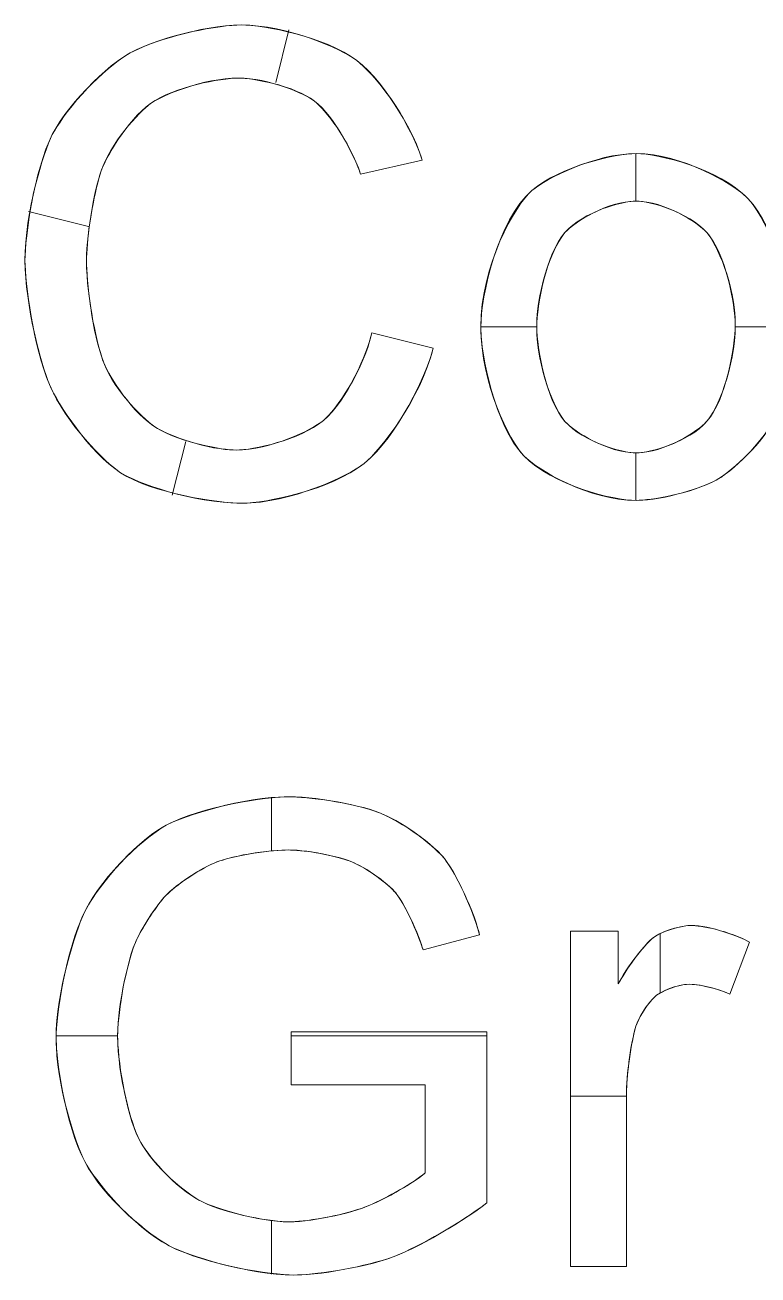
# Model space of a CAD drawing. Header units: millimetres. Extents: x -142 to 80, y -99 to 99.
# Drawn here: x -134.95 to -129.39, y 87.3 to 96.78 of the extents above; entities that cross this region are included whole.
import ezdxf

# ---------------------------------------------------------------- set-up
doc = ezdxf.new("R2010")
doc.units = ezdxf.units.MM
doc.header["$MEASUREMENT"] = 0
doc.layers.add('Default', color=7, linetype='Continuous')

msp = doc.modelspace()

# ---------------------------------------------------------------- linework, layer by layer
at = {"layer": 'Default', "color": 5, "lineweight": 9}
for points, knots in [([(-131.8532, 94.3278), (-131.9504, 93.9458), (-132.2514, 93.5543), (-132.3776, 93.454), (-132.3776, 93.454), (-132.63, 93.2533), (-133.121, 93.1531), (-133.3033, 93.1531), (-133.3033, 93.1531), (-133.6809, 93.1531), (-134.1062, 93.3069), (-134.2244, 93.3839), (-134.2244, 93.3839), (-134.4609, 93.5377), (-134.7026, 93.9065), (-134.7644, 94.0524), (-134.7644, 94.0524), (-134.8879, 94.3443), (-134.9496, 94.8251), (-134.9496, 94.9925), (-134.9496, 94.9925), (-134.9496, 95.3579), (-134.8114, 95.8124), (-134.7423, 95.9484), (-134.7423, 95.9484), (-134.6042, 96.2202), (-134.2799, 96.4973), (-134.1523, 96.5679), (-134.1523, 96.5679), (-133.8972, 96.7091), (-133.4632, 96.7796), (-133.31, 96.7796), (-133.31, 96.7796), (-132.9625, 96.7796), (-132.5518, 96.6005), (-132.4333, 96.5109), (-132.4333, 96.5109), (-132.1964, 96.3316), (-131.9847, 95.9174), (-131.9381, 95.755)], [0, 0, 0, 0, 0.090909, 0.090909, 0.090909, 0.090909, 0.181818, 0.181818, 0.181818, 0.181818, 0.272727, 0.272727, 0.272727, 0.272727, 0.363636, 0.363636, 0.363636, 0.363636, 0.454545, 0.454545, 0.454545, 0.454545, 0.545455, 0.545455, 0.545455, 0.545455, 0.636364, 0.636364, 0.636364, 0.636364, 0.727273, 0.727273, 0.727273, 0.727273, 0.818182, 0.818182, 0.818182, 0.818182, 1, 1, 1, 1]), ([(-131.8532, 94.3278), (-131.9504, 93.9458), (-132.2514, 93.5543), (-132.3776, 93.454), (-132.3776, 93.454), (-132.63, 93.2533), (-133.121, 93.1531), (-133.3033, 93.1531), (-133.3033, 93.1531), (-133.6809, 93.1531), (-134.1062, 93.3069), (-134.2244, 93.3839), (-134.2244, 93.3839), (-134.4609, 93.5377), (-134.7026, 93.9065), (-134.7644, 94.0524), (-134.7644, 94.0524), (-134.8879, 94.3443), (-134.9496, 94.8251), (-134.9496, 94.9925), (-134.9496, 94.9925), (-134.9496, 95.3579), (-134.8114, 95.8124), (-134.7423, 95.9484), (-134.7423, 95.9484), (-134.6042, 96.2202), (-134.2799, 96.4973), (-134.1523, 96.5679), (-134.1523, 96.5679), (-133.8972, 96.7091), (-133.4632, 96.7796), (-133.31, 96.7796), (-133.31, 96.7796), (-132.9625, 96.7796), (-132.5518, 96.6005), (-132.4333, 96.5109), (-132.4333, 96.5109), (-132.1964, 96.3316), (-131.9847, 95.9174), (-131.9381, 95.755)], [0, 0, 0, 0, 0.090909, 0.090909, 0.090909, 0.090909, 0.181818, 0.181818, 0.181818, 0.181818, 0.272727, 0.272727, 0.272727, 0.272727, 0.363636, 0.363636, 0.363636, 0.363636, 0.454545, 0.454545, 0.454545, 0.454545, 0.545455, 0.545455, 0.545455, 0.545455, 0.636364, 0.636364, 0.636364, 0.636364, 0.727273, 0.727273, 0.727273, 0.727273, 0.818182, 0.818182, 0.818182, 0.818182, 1, 1, 1, 1]), ([(-131.9381, 95.755), (-132.0313, 96.0798), (-132.3149, 96.4212), (-132.4333, 96.5109), (-132.4333, 96.5109), (-132.6703, 96.6901), (-133.1362, 96.7796), (-133.31, 96.7796), (-133.31, 96.7796), (-133.6164, 96.7796), (-134.0247, 96.6385), (-134.1523, 96.5679), (-134.1523, 96.5679), (-134.4075, 96.4266), (-134.6732, 96.0843), (-134.7423, 95.9484), (-134.7423, 95.9484), (-134.8805, 95.6765), (-134.9496, 95.1752), (-134.9496, 94.9925), (-134.9496, 94.9925), (-134.9496, 94.6576), (-134.8261, 94.1983), (-134.7644, 94.0524), (-134.7644, 94.0524), (-134.6409, 93.7605), (-134.3426, 93.4607), (-134.2244, 93.3839), (-134.2244, 93.3839), (-133.9879, 93.23), (-133.4921, 93.1531), (-133.3033, 93.1531), (-133.3033, 93.1531), (-132.9386, 93.1531), (-132.5038, 93.3537), (-132.3776, 93.454), (-132.3776, 93.454), (-132.1252, 93.6546), (-131.9018, 94.1368), (-131.8532, 94.3278)], [0, 0, 0, 0, 0.090909, 0.090909, 0.090909, 0.090909, 0.181818, 0.181818, 0.181818, 0.181818, 0.272727, 0.272727, 0.272727, 0.272727, 0.363636, 0.363636, 0.363636, 0.363636, 0.454545, 0.454545, 0.454545, 0.454545, 0.545455, 0.545455, 0.545455, 0.545455, 0.636364, 0.636364, 0.636364, 0.636364, 0.727273, 0.727273, 0.727273, 0.727273, 0.818182, 0.818182, 0.818182, 0.818182, 1, 1, 1, 1]), ([(-132.4047, 95.6477), (-132.4848, 95.9017), (-132.6777, 96.1446), (-132.7541, 96.2027), (-132.7541, 96.2027), (-132.9069, 96.3187), (-133.2148, 96.3767), (-133.3305, 96.3767), (-133.3305, 96.3767), (-133.5965, 96.3767), (-133.9082, 96.248), (-133.9976, 96.1837), (-133.9976, 96.1837), (-134.1763, 96.055), (-134.3381, 95.7739), (-134.3743, 95.6656), (-134.3743, 95.6656), (-134.4468, 95.4488), (-134.483, 95.11), (-134.483, 94.9948), (-134.483, 94.9948), (-134.483, 94.6979), (-134.3959, 94.3278), (-134.3523, 94.2171), (-134.3523, 94.2171), (-134.2652, 93.9955), (-134.0378, 93.7752), (-133.9459, 93.7204), (-133.9459, 93.7204), (-133.7621, 93.6108), (-133.4559, 93.556), (-133.3487, 93.556), (-133.3487, 93.556), (-133.0881, 93.556), (-132.777, 93.7054), (-132.6867, 93.78), (-132.6867, 93.78), (-132.5059, 93.9294), (-132.3517, 94.2979), (-132.3198, 94.4448)], [0, 0, 0, 0, 0.090909, 0.090909, 0.090909, 0.090909, 0.181818, 0.181818, 0.181818, 0.181818, 0.272727, 0.272727, 0.272727, 0.272727, 0.363636, 0.363636, 0.363636, 0.363636, 0.454545, 0.454545, 0.454545, 0.454545, 0.545455, 0.545455, 0.545455, 0.545455, 0.636364, 0.636364, 0.636364, 0.636364, 0.727273, 0.727273, 0.727273, 0.727273, 0.818182, 0.818182, 0.818182, 0.818182, 1, 1, 1, 1]), ([(-132.4047, 95.6477), (-132.4848, 95.9017), (-132.6777, 96.1446), (-132.7541, 96.2027), (-132.7541, 96.2027), (-132.9069, 96.3187), (-133.2148, 96.3767), (-133.3305, 96.3767), (-133.3305, 96.3767), (-133.5965, 96.3767), (-133.9082, 96.248), (-133.9976, 96.1837), (-133.9976, 96.1837), (-134.1763, 96.055), (-134.3381, 95.7739), (-134.3743, 95.6656), (-134.3743, 95.6656), (-134.4468, 95.4488), (-134.483, 95.11), (-134.483, 94.9948), (-134.483, 94.9948), (-134.483, 94.6979), (-134.3959, 94.3278), (-134.3523, 94.2171), (-134.3523, 94.2171), (-134.2652, 93.9955), (-134.0378, 93.7752), (-133.9459, 93.7204), (-133.9459, 93.7204), (-133.7621, 93.6108), (-133.4559, 93.556), (-133.3487, 93.556), (-133.3487, 93.556), (-133.0881, 93.556), (-132.777, 93.7054), (-132.6867, 93.78), (-132.6867, 93.78), (-132.5059, 93.9294), (-132.3517, 94.2979), (-132.3198, 94.4448)], [0, 0, 0, 0, 0.090909, 0.090909, 0.090909, 0.090909, 0.181818, 0.181818, 0.181818, 0.181818, 0.272727, 0.272727, 0.272727, 0.272727, 0.363636, 0.363636, 0.363636, 0.363636, 0.454545, 0.454545, 0.454545, 0.454545, 0.545455, 0.545455, 0.545455, 0.545455, 0.636364, 0.636364, 0.636364, 0.636364, 0.727273, 0.727273, 0.727273, 0.727273, 0.818182, 0.818182, 0.818182, 0.818182, 1, 1, 1, 1]), ([(-132.3198, 94.4448), (-132.3837, 94.1509), (-132.5963, 93.8546), (-132.6867, 93.78), (-132.6867, 93.78), (-132.8674, 93.6307), (-133.2184, 93.556), (-133.3487, 93.556), (-133.3487, 93.556), (-133.563, 93.556), (-133.854, 93.6655), (-133.9459, 93.7204), (-133.9459, 93.7204), (-134.1297, 93.83), (-134.3087, 94.1063), (-134.3523, 94.2171), (-134.3523, 94.2171), (-134.4395, 94.4387), (-134.483, 94.8463), (-134.483, 94.9948), (-134.483, 94.9948), (-134.483, 95.2253), (-134.4106, 95.5572), (-134.3743, 95.6656), (-134.3743, 95.6656), (-134.3019, 95.8823), (-134.0869, 96.1193), (-133.9976, 96.1837), (-133.9976, 96.1837), (-133.8189, 96.3123), (-133.4635, 96.3767), (-133.3305, 96.3767), (-133.3305, 96.3767), (-133.099, 96.3767), (-132.8305, 96.2607), (-132.7541, 96.2027), (-132.7541, 96.2027), (-132.6013, 96.0867), (-132.4448, 95.7747), (-132.4047, 95.6477)], [0, 0, 0, 0, 0.090909, 0.090909, 0.090909, 0.090909, 0.181818, 0.181818, 0.181818, 0.181818, 0.272727, 0.272727, 0.272727, 0.272727, 0.363636, 0.363636, 0.363636, 0.363636, 0.454545, 0.454545, 0.454545, 0.454545, 0.545455, 0.545455, 0.545455, 0.545455, 0.636364, 0.636364, 0.636364, 0.636364, 0.727273, 0.727273, 0.727273, 0.727273, 0.818182, 0.818182, 0.818182, 0.818182, 1, 1, 1, 1]), ([(-131.4927, 94.4892), (-131.4927, 94.9551), (-131.234, 95.4123), (-131.1047, 95.5243), (-131.1047, 95.5243), (-130.8886, 95.7108), (-130.4698, 95.8041), (-130.3143, 95.8041), (-130.3143, 95.8041), (-129.969, 95.8041), (-129.5771, 95.5774), (-129.4675, 95.464), (-129.4675, 95.464), (-129.2483, 95.2374), (-129.1386, 94.7245), (-129.1386, 94.5246), (-129.1386, 94.5246), (-129.1386, 94.201), (-129.2356, 93.8534), (-129.2841, 93.7605), (-129.2841, 93.7605), (-129.3811, 93.575), (-129.6149, 93.3795), (-129.7076, 93.3282), (-129.7076, 93.3282), (-129.8929, 93.2256), (-130.2048, 93.1743), (-130.3143, 93.1743), (-130.3143, 93.1743), (-130.6663, 93.1743), (-131.0591, 93.4002), (-131.1675, 93.513), (-131.1675, 93.513), (-131.3843, 93.739), (-131.4927, 94.2768), (-131.4927, 94.4892)], [0, 0, 0, 0, 0.1, 0.1, 0.1, 0.1, 0.2, 0.2, 0.2, 0.2, 0.3, 0.3, 0.3, 0.3, 0.4, 0.4, 0.4, 0.4, 0.5, 0.5, 0.5, 0.5, 0.6, 0.6, 0.6, 0.6, 0.7, 0.7, 0.7, 0.7, 0.8, 0.8, 0.8, 0.8, 1, 1, 1, 1]), ([(-131.4927, 94.4892), (-131.4927, 94.9551), (-131.234, 95.4123), (-131.1047, 95.5243), (-131.1047, 95.5243), (-130.8886, 95.7108), (-130.4698, 95.8041), (-130.3143, 95.8041), (-130.3143, 95.8041), (-129.969, 95.8041), (-129.5771, 95.5774), (-129.4675, 95.464), (-129.4675, 95.464), (-129.2483, 95.2374), (-129.1386, 94.7245), (-129.1386, 94.5246), (-129.1386, 94.5246), (-129.1386, 94.201), (-129.2356, 93.8534), (-129.2841, 93.7605), (-129.2841, 93.7605), (-129.3811, 93.575), (-129.6149, 93.3795), (-129.7076, 93.3282), (-129.7076, 93.3282), (-129.8929, 93.2256), (-130.2048, 93.1743), (-130.3143, 93.1743), (-130.3143, 93.1743), (-130.6663, 93.1743), (-131.0591, 93.4002), (-131.1675, 93.513), (-131.1675, 93.513), (-131.3843, 93.739), (-131.4927, 94.2768), (-131.4927, 94.4892)], [0, 0, 0, 0, 0.1, 0.1, 0.1, 0.1, 0.2, 0.2, 0.2, 0.2, 0.3, 0.3, 0.3, 0.3, 0.4, 0.4, 0.4, 0.4, 0.5, 0.5, 0.5, 0.5, 0.6, 0.6, 0.6, 0.6, 0.7, 0.7, 0.7, 0.7, 0.8, 0.8, 0.8, 0.8, 1, 1, 1, 1]), ([(-131.4927, 94.4892), (-131.4927, 94.0644), (-131.2759, 93.6261), (-131.1675, 93.513), (-131.1675, 93.513), (-130.9506, 93.2872), (-130.4903, 93.1743), (-130.3143, 93.1743), (-130.3143, 93.1743), (-130.0952, 93.1743), (-129.8003, 93.2769), (-129.7076, 93.3282), (-129.7076, 93.3282), (-129.5222, 93.4308), (-129.3326, 93.6678), (-129.2841, 93.7605), (-129.2841, 93.7605), (-129.1871, 93.9463), (-129.1386, 94.3628), (-129.1386, 94.5246), (-129.1386, 94.5246), (-129.1386, 94.9243), (-129.3579, 95.3507), (-129.4675, 95.464), (-129.4675, 95.464), (-129.6868, 95.6907), (-130.1417, 95.8041), (-130.3143, 95.8041), (-130.3143, 95.8041), (-130.6252, 95.8041), (-130.9966, 95.6176), (-131.1047, 95.5243), (-131.1047, 95.5243), (-131.3634, 95.3002), (-131.4927, 94.7221), (-131.4927, 94.4892)], [0, 0, 0, 0, 0.1, 0.1, 0.1, 0.1, 0.2, 0.2, 0.2, 0.2, 0.3, 0.3, 0.3, 0.3, 0.4, 0.4, 0.4, 0.4, 0.5, 0.5, 0.5, 0.5, 0.6, 0.6, 0.6, 0.6, 0.7, 0.7, 0.7, 0.7, 0.8, 0.8, 0.8, 0.8, 1, 1, 1, 1]), ([(-131.0685, 94.4904), (-131.0685, 94.8097), (-130.9256, 95.1274), (-130.8542, 95.2064), (-130.8542, 95.2064), (-130.7112, 95.3645), (-130.4228, 95.4435), (-130.3143, 95.4435), (-130.3143, 95.4435), (-130.1007, 95.4435), (-129.8502, 95.2847), (-129.7783, 95.2053), (-129.7783, 95.2053), (-129.6346, 95.0464), (-129.5628, 94.6586), (-129.5628, 94.5044), (-129.5628, 94.5044), (-129.5628, 94.1772), (-129.7057, 93.8539), (-129.7772, 93.7741), (-129.7772, 93.7741), (-129.9201, 93.6146), (-130.2068, 93.5348), (-130.3143, 93.5348), (-130.3143, 93.5348), (-130.5313, 93.5348), (-130.7827, 93.6937), (-130.8542, 93.7731), (-130.8542, 93.7731), (-130.9971, 93.9319), (-131.0685, 94.3308), (-131.0685, 94.4904)], [0, 0, 0, 0, 0.111111, 0.111111, 0.111111, 0.111111, 0.222222, 0.222222, 0.222222, 0.222222, 0.333333, 0.333333, 0.333333, 0.333333, 0.444444, 0.444444, 0.444444, 0.444444, 0.555556, 0.555556, 0.555556, 0.555556, 0.666667, 0.666667, 0.666667, 0.666667, 0.777778, 0.777778, 0.777778, 0.777778, 1, 1, 1, 1]), ([(-131.0685, 94.4904), (-131.0685, 94.1711), (-130.9256, 93.8525), (-130.8542, 93.7731), (-130.8542, 93.7731), (-130.7112, 93.6141), (-130.4228, 93.5348), (-130.3143, 93.5348), (-130.3143, 93.5348), (-130.0992, 93.5348), (-129.8486, 93.6944), (-129.7772, 93.7741), (-129.7772, 93.7741), (-129.6342, 93.9338), (-129.5628, 94.3407), (-129.5628, 94.5044), (-129.5628, 94.5044), (-129.5628, 94.8128), (-129.7065, 95.1259), (-129.7783, 95.2053), (-129.7783, 95.2053), (-129.922, 95.3641), (-130.2075, 95.4435), (-130.3143, 95.4435), (-130.3143, 95.4435), (-130.5313, 95.4435), (-130.7827, 95.2855), (-130.8542, 95.2064), (-130.8542, 95.2064), (-130.9971, 95.0483), (-131.0685, 94.6501), (-131.0685, 94.4904)], [0, 0, 0, 0, 0.111111, 0.111111, 0.111111, 0.111111, 0.222222, 0.222222, 0.222222, 0.222222, 0.333333, 0.333333, 0.333333, 0.333333, 0.444444, 0.444444, 0.444444, 0.444444, 0.555556, 0.555556, 0.555556, 0.555556, 0.666667, 0.666667, 0.666667, 0.666667, 0.777778, 0.777778, 0.777778, 0.777778, 1, 1, 1, 1]), ([(-131.0685, 94.4904), (-131.0685, 94.8097), (-130.9256, 95.1274), (-130.8542, 95.2064), (-130.8542, 95.2064), (-130.7112, 95.3645), (-130.4228, 95.4435), (-130.3143, 95.4435), (-130.3143, 95.4435), (-130.1007, 95.4435), (-129.8502, 95.2847), (-129.7783, 95.2053), (-129.7783, 95.2053), (-129.6346, 95.0464), (-129.5628, 94.6586), (-129.5628, 94.5044), (-129.5628, 94.5044), (-129.5628, 94.1772), (-129.7057, 93.8539), (-129.7772, 93.7741), (-129.7772, 93.7741), (-129.9201, 93.6146), (-130.2068, 93.5348), (-130.3143, 93.5348), (-130.3143, 93.5348), (-130.5313, 93.5348), (-130.7827, 93.6937), (-130.8542, 93.7731), (-130.8542, 93.7731), (-130.9971, 93.9319), (-131.0685, 94.3308), (-131.0685, 94.4904)], [0, 0, 0, 0, 0.111111, 0.111111, 0.111111, 0.111111, 0.222222, 0.222222, 0.222222, 0.222222, 0.333333, 0.333333, 0.333333, 0.333333, 0.444444, 0.444444, 0.444444, 0.444444, 0.555556, 0.555556, 0.555556, 0.555556, 0.666667, 0.666667, 0.666667, 0.666667, 0.777778, 0.777778, 0.777778, 0.777778, 1, 1, 1, 1])]:
    msp.add_open_spline(points, degree=3, knots=knots, dxfattribs=at)
for points in [[(-132.9479, 96.7431), (-132.9479, 96.7431), (-133.0482, 96.3431), (-133.0482, 96.3431)], [(-132.9479, 96.7431), (-132.9479, 96.7431), (-133.0482, 96.3431), (-133.0482, 96.3431)], [(-131.9381, 95.755), (-131.9381, 95.755), (-132.4047, 95.6477), (-132.4047, 95.6477)], [(-131.9381, 95.755), (-131.9381, 95.755), (-132.4047, 95.6477), (-132.4047, 95.6477)], [(-132.4047, 95.6477), (-132.4047, 95.6477), (-131.9381, 95.755), (-131.9381, 95.755)], [(-130.3157, 95.8041), (-130.3157, 95.8041), (-130.3157, 95.4435), (-130.3157, 95.4435)], [(-130.3157, 95.8041), (-130.3157, 95.8041), (-130.3157, 95.4435), (-130.3157, 95.4435)], [(-134.9232, 95.366), (-134.9232, 95.366), (-134.4677, 95.2517), (-134.4677, 95.2517)], [(-134.9232, 95.366), (-134.9232, 95.366), (-134.4677, 95.2517), (-134.4677, 95.2517)], [(-132.3198, 94.4448), (-132.3198, 94.4448), (-131.8532, 94.3278), (-131.8532, 94.3278)], [(-132.3198, 94.4448), (-132.3198, 94.4448), (-131.8532, 94.3278), (-131.8532, 94.3278)], [(-131.8532, 94.3278), (-131.8532, 94.3278), (-132.3198, 94.4448), (-132.3198, 94.4448)], [(-131.4927, 94.4892), (-131.4927, 94.4892), (-131.0685, 94.4892), (-131.0685, 94.4892)], [(-131.4927, 94.4892), (-131.4927, 94.4892), (-131.0685, 94.4892), (-131.0685, 94.4892)], [(-129.5628, 94.4892), (-129.5628, 94.4892), (-129.1388, 94.4892), (-129.1388, 94.4892)], [(-129.5628, 94.4892), (-129.5628, 94.4892), (-129.1388, 94.4892), (-129.1388, 94.4892)], [(-133.731, 93.6195), (-133.731, 93.6195), (-133.8325, 93.2148), (-133.8325, 93.2148)], [(-133.731, 93.6195), (-133.731, 93.6195), (-133.8325, 93.2148), (-133.8325, 93.2148)], [(-130.3157, 93.5348), (-130.3157, 93.5348), (-130.3157, 93.1743), (-130.3157, 93.1743)], [(-130.3157, 93.5348), (-130.3157, 93.5348), (-130.3157, 93.1743), (-130.3157, 93.1743)]]:
    msp.add_open_spline(points, degree=3, dxfattribs=at)
at = {"layer": 'Default', "color": 1, "lineweight": 9}
for points, knots in [([(-131.4475, 87.8461), (-131.6771, 87.6645), (-132.036, 87.4822), (-132.158, 87.4365), (-132.158, 87.4365), (-132.4021, 87.345), (-132.7811, 87.2993), (-132.9096, 87.2993), (-132.9096, 87.2993), (-133.2564, 87.2993), (-133.7133, 87.4469), (-133.855, 87.5207), (-133.855, 87.5207), (-134.1384, 87.6682), (-134.4246, 88.021), (-134.4969, 88.1606), (-134.4969, 88.1606), (-134.6413, 88.4396), (-134.7136, 88.9235), (-134.7136, 89.0957), (-134.7136, 89.0957), (-134.7136, 89.437), (-134.5699, 89.9036), (-134.498, 90.0515), (-134.498, 90.0515), (-134.3543, 90.3475), (-134.0128, 90.6389), (-133.878, 90.7107), (-133.878, 90.7107), (-133.6084, 90.8541), (-133.1221, 90.9259), (-132.9464, 90.9259), (-132.9464, 90.9259), (-132.691, 90.9259), (-132.3571, 90.8434), (-132.254, 90.8021), (-132.254, 90.8021), (-132.0477, 90.7196), (-131.8274, 90.5309), (-131.7688, 90.4572), (-131.7688, 90.4572), (-131.6516, 90.3097), (-131.532, 89.9989), (-131.5016, 89.8804)], [0, 0, 0, 0, 0.083333, 0.083333, 0.083333, 0.083333, 0.166667, 0.166667, 0.166667, 0.166667, 0.25, 0.25, 0.25, 0.25, 0.333333, 0.333333, 0.333333, 0.333333, 0.416667, 0.416667, 0.416667, 0.416667, 0.5, 0.5, 0.5, 0.5, 0.583333, 0.583333, 0.583333, 0.583333, 0.666667, 0.666667, 0.666667, 0.666667, 0.75, 0.75, 0.75, 0.75, 0.833333, 0.833333, 0.833333, 0.833333, 1, 1, 1, 1]), ([(-131.4475, 87.8461), (-131.6771, 87.6645), (-132.036, 87.4822), (-132.158, 87.4365), (-132.158, 87.4365), (-132.4021, 87.345), (-132.7811, 87.2993), (-132.9096, 87.2993), (-132.9096, 87.2993), (-133.2564, 87.2993), (-133.7133, 87.4469), (-133.855, 87.5207), (-133.855, 87.5207), (-134.1384, 87.6682), (-134.4246, 88.021), (-134.4969, 88.1606), (-134.4969, 88.1606), (-134.6413, 88.4396), (-134.7136, 88.9235), (-134.7136, 89.0957), (-134.7136, 89.0957), (-134.7136, 89.437), (-134.5699, 89.9036), (-134.498, 90.0515), (-134.498, 90.0515), (-134.3543, 90.3475), (-134.0128, 90.6389), (-133.878, 90.7107), (-133.878, 90.7107), (-133.6084, 90.8541), (-133.1221, 90.9259), (-132.9464, 90.9259), (-132.9464, 90.9259), (-132.691, 90.9259), (-132.3571, 90.8434), (-132.254, 90.8021), (-132.254, 90.8021), (-132.0477, 90.7196), (-131.8274, 90.5309), (-131.7688, 90.4572), (-131.7688, 90.4572), (-131.6516, 90.3097), (-131.532, 89.9989), (-131.5016, 89.8804)], [0, 0, 0, 0, 0.083333, 0.083333, 0.083333, 0.083333, 0.166667, 0.166667, 0.166667, 0.166667, 0.25, 0.25, 0.25, 0.25, 0.333333, 0.333333, 0.333333, 0.333333, 0.416667, 0.416667, 0.416667, 0.416667, 0.5, 0.5, 0.5, 0.5, 0.583333, 0.583333, 0.583333, 0.583333, 0.666667, 0.666667, 0.666667, 0.666667, 0.75, 0.75, 0.75, 0.75, 0.833333, 0.833333, 0.833333, 0.833333, 1, 1, 1, 1]), ([(-131.5016, 89.8804), (-131.5625, 90.1174), (-131.7102, 90.3834), (-131.7688, 90.4572), (-131.7688, 90.4572), (-131.886, 90.6046), (-132.1508, 90.7609), (-132.254, 90.8021), (-132.254, 90.8021), (-132.4602, 90.8846), (-132.8187, 90.9259), (-132.9464, 90.9259), (-132.9464, 90.9259), (-133.2978, 90.9259), (-133.7432, 90.7824), (-133.878, 90.7107), (-133.878, 90.7107), (-134.1476, 90.5672), (-134.4262, 90.1995), (-134.498, 90.0515), (-134.498, 90.0515), (-134.6417, 89.7556), (-134.7136, 89.2664), (-134.7136, 89.0957), (-134.7136, 89.0957), (-134.7136, 88.7513), (-134.5691, 88.3001), (-134.4969, 88.1606), (-134.4969, 88.1606), (-134.3524, 87.8815), (-133.9967, 87.5945), (-133.855, 87.5207), (-133.855, 87.5207), (-133.5716, 87.3731), (-133.083, 87.2993), (-132.9096, 87.2993), (-132.9096, 87.2993), (-132.6527, 87.2993), (-132.2801, 87.3908), (-132.158, 87.4365), (-132.158, 87.4365), (-131.9139, 87.528), (-131.5623, 87.7553), (-131.4475, 87.8461)], [0, 0, 0, 0, 0.083333, 0.083333, 0.083333, 0.083333, 0.166667, 0.166667, 0.166667, 0.166667, 0.25, 0.25, 0.25, 0.25, 0.333333, 0.333333, 0.333333, 0.333333, 0.416667, 0.416667, 0.416667, 0.416667, 0.5, 0.5, 0.5, 0.5, 0.583333, 0.583333, 0.583333, 0.583333, 0.666667, 0.666667, 0.666667, 0.666667, 0.75, 0.75, 0.75, 0.75, 0.833333, 0.833333, 0.833333, 0.833333, 1, 1, 1, 1]), ([(-131.9307, 89.7661), (-131.9839, 89.9441), (-132.0894, 90.1351), (-132.1289, 90.1861), (-132.1289, 90.1861), (-132.2077, 90.288), (-132.3936, 90.4003), (-132.4669, 90.431), (-132.4669, 90.431), (-132.6133, 90.4923), (-132.8653, 90.5229), (-132.9546, 90.5229), (-132.9546, 90.5229), (-133.1689, 90.5229), (-133.4323, 90.4581), (-133.5104, 90.4257), (-133.5104, 90.4257), (-133.6665, 90.3608), (-133.8404, 90.2228), (-133.8883, 90.17), (-133.8883, 90.17), (-133.9841, 90.0644), (-134.0852, 89.8853), (-134.1118, 89.8221), (-134.1118, 89.8221), (-134.2019, 89.6042), (-134.247, 89.2411), (-134.247, 89.1139), (-134.247, 89.1139), (-134.247, 88.8002), (-134.1383, 88.4321), (-134.084, 88.3264), (-134.084, 88.3264), (-133.9753, 88.1151), (-133.7133, 87.9071), (-133.6094, 87.8559), (-133.6094, 87.8559), (-133.4018, 87.7535), (-133.0644, 87.7023), (-132.9477, 87.7023), (-132.9477, 87.7023), (-132.7449, 87.7023), (-132.4503, 87.7814), (-132.3537, 87.8209), (-132.3537, 87.8209), (-132.1605, 87.9), (-131.9641, 88.0292), (-131.9141, 88.0741)], [0, 0, 0, 0, 0.076923, 0.076923, 0.076923, 0.076923, 0.153846, 0.153846, 0.153846, 0.153846, 0.230769, 0.230769, 0.230769, 0.230769, 0.307692, 0.307692, 0.307692, 0.307692, 0.384615, 0.384615, 0.384615, 0.384615, 0.461538, 0.461538, 0.461538, 0.461538, 0.538462, 0.538462, 0.538462, 0.538462, 0.615385, 0.615385, 0.615385, 0.615385, 0.692308, 0.692308, 0.692308, 0.692308, 0.769231, 0.769231, 0.769231, 0.769231, 0.846154, 0.846154, 0.846154, 0.846154, 1, 1, 1, 1]), ([(-131.9307, 89.7661), (-131.9839, 89.9441), (-132.0894, 90.1351), (-132.1289, 90.1861), (-132.1289, 90.1861), (-132.2077, 90.288), (-132.3936, 90.4003), (-132.4669, 90.431), (-132.4669, 90.431), (-132.6133, 90.4923), (-132.8653, 90.5229), (-132.9546, 90.5229), (-132.9546, 90.5229), (-133.1689, 90.5229), (-133.4323, 90.4581), (-133.5104, 90.4257), (-133.5104, 90.4257), (-133.6665, 90.3608), (-133.8404, 90.2228), (-133.8883, 90.17), (-133.8883, 90.17), (-133.9841, 90.0644), (-134.0852, 89.8853), (-134.1118, 89.8221), (-134.1118, 89.8221), (-134.2019, 89.6042), (-134.247, 89.2411), (-134.247, 89.1139), (-134.247, 89.1139), (-134.247, 88.8002), (-134.1383, 88.4321), (-134.084, 88.3264), (-134.084, 88.3264), (-133.9753, 88.1151), (-133.7133, 87.9071), (-133.6094, 87.8559), (-133.6094, 87.8559), (-133.4018, 87.7535), (-133.0644, 87.7023), (-132.9477, 87.7023), (-132.9477, 87.7023), (-132.7449, 87.7023), (-132.4503, 87.7814), (-132.3537, 87.8209), (-132.3537, 87.8209), (-132.1605, 87.9), (-131.9641, 88.0292), (-131.9141, 88.0741)], [0, 0, 0, 0, 0.076923, 0.076923, 0.076923, 0.076923, 0.153846, 0.153846, 0.153846, 0.153846, 0.230769, 0.230769, 0.230769, 0.230769, 0.307692, 0.307692, 0.307692, 0.307692, 0.384615, 0.384615, 0.384615, 0.384615, 0.461538, 0.461538, 0.461538, 0.461538, 0.538462, 0.538462, 0.538462, 0.538462, 0.615385, 0.615385, 0.615385, 0.615385, 0.692308, 0.692308, 0.692308, 0.692308, 0.769231, 0.769231, 0.769231, 0.769231, 0.846154, 0.846154, 0.846154, 0.846154, 1, 1, 1, 1]), ([(-131.9141, 88.0741), (-132.014, 87.9844), (-132.2571, 87.8604), (-132.3537, 87.8209), (-132.3537, 87.8209), (-132.5469, 87.7418), (-132.8463, 87.7023), (-132.9477, 87.7023), (-132.9477, 87.7023), (-133.1812, 87.7023), (-133.5056, 87.8047), (-133.6094, 87.8559), (-133.6094, 87.8559), (-133.8171, 87.9583), (-134.0296, 88.2208), (-134.084, 88.3264), (-134.084, 88.3264), (-134.1927, 88.5377), (-134.247, 88.9571), (-134.247, 89.1139), (-134.247, 89.1139), (-134.247, 89.3682), (-134.1569, 89.7132), (-134.1118, 89.8221), (-134.1118, 89.8221), (-134.0586, 89.9484), (-133.9362, 90.1172), (-133.8883, 90.17), (-133.8883, 90.17), (-133.7925, 90.2756), (-133.5885, 90.3933), (-133.5104, 90.4257), (-133.5104, 90.4257), (-133.3542, 90.4905), (-133.0618, 90.5229), (-132.9546, 90.5229), (-132.9546, 90.5229), (-132.7759, 90.5229), (-132.5401, 90.4616), (-132.4669, 90.431), (-132.4669, 90.431), (-132.3204, 90.3697), (-132.1683, 90.2371), (-132.1289, 90.1861), (-132.1289, 90.1861), (-132.05, 90.0841), (-131.9573, 89.8551), (-131.9307, 89.7661)], [0, 0, 0, 0, 0.076923, 0.076923, 0.076923, 0.076923, 0.153846, 0.153846, 0.153846, 0.153846, 0.230769, 0.230769, 0.230769, 0.230769, 0.307692, 0.307692, 0.307692, 0.307692, 0.384615, 0.384615, 0.384615, 0.384615, 0.461538, 0.461538, 0.461538, 0.461538, 0.538462, 0.538462, 0.538462, 0.538462, 0.615385, 0.615385, 0.615385, 0.615385, 0.692308, 0.692308, 0.692308, 0.692308, 0.769231, 0.769231, 0.769231, 0.769231, 0.846154, 0.846154, 0.846154, 0.846154, 1, 1, 1, 1]), ([(-130.4508, 89.5076), (-130.3516, 89.6879), (-130.2179, 89.8354), (-130.1759, 89.8642), (-130.1759, 89.8642), (-130.0918, 89.9216), (-129.9489, 89.9503), (-129.8984, 89.9503), (-129.8984, 89.9503), (-129.7526, 89.9503), (-129.5292, 89.8657), (-129.454, 89.8234)], [0, 0, 0, 0, 0.25, 0.25, 0.25, 0.25, 0.5, 0.5, 0.5, 0.5, 1, 1, 1, 1]), ([(-130.4508, 89.5076), (-130.3516, 89.6879), (-130.2179, 89.8354), (-130.1759, 89.8642), (-130.1759, 89.8642), (-130.0918, 89.9216), (-129.9489, 89.9503), (-129.8984, 89.9503), (-129.8984, 89.9503), (-129.7526, 89.9503), (-129.5292, 89.8657), (-129.454, 89.8234)], [0, 0, 0, 0, 0.25, 0.25, 0.25, 0.25, 0.5, 0.5, 0.5, 0.5, 1, 1, 1, 1]), ([(-129.454, 89.8234), (-129.6044, 89.908), (-129.8255, 89.9503), (-129.8984, 89.9503), (-129.8984, 89.9503), (-129.9993, 89.9503), (-130.1339, 89.8929), (-130.1759, 89.8642), (-130.1759, 89.8642), (-130.26, 89.8067), (-130.4012, 89.5977), (-130.4508, 89.5076)], [0, 0, 0, 0, 0.25, 0.25, 0.25, 0.25, 0.5, 0.5, 0.5, 0.5, 1, 1, 1, 1]), ([(-129.6041, 89.4281), (-129.7068, 89.4793), (-129.8609, 89.5049), (-129.9123, 89.5049), (-129.9123, 89.5049), (-130.004, 89.5049), (-130.1229, 89.4486), (-130.1595, 89.4204), (-130.1595, 89.4204), (-130.2326, 89.3641), (-130.3005, 89.2361), (-130.3162, 89.1862), (-130.3162, 89.1862), (-130.3635, 89.0337), (-130.3871, 88.7766), (-130.3871, 88.6861), (-130.3871, 88.6861), (-130.3871, 88.2451), (-130.3871, 87.5835), (-130.3871, 87.3629)], [0, 0, 0, 0, 0.166667, 0.166667, 0.166667, 0.166667, 0.333333, 0.333333, 0.333333, 0.333333, 0.5, 0.5, 0.5, 0.5, 0.666667, 0.666667, 0.666667, 0.666667, 1, 1, 1, 1]), ([(-129.6041, 89.4281), (-129.7068, 89.4793), (-129.8609, 89.5049), (-129.9123, 89.5049), (-129.9123, 89.5049), (-130.004, 89.5049), (-130.1229, 89.4486), (-130.1595, 89.4204), (-130.1595, 89.4204), (-130.2326, 89.3641), (-130.3005, 89.2361), (-130.3162, 89.1862), (-130.3162, 89.1862), (-130.3635, 89.0337), (-130.3871, 88.7766), (-130.3871, 88.6861), (-130.3871, 88.6861), (-130.3871, 88.2451), (-130.3871, 87.5835), (-130.3871, 87.3629)], [0, 0, 0, 0, 0.166667, 0.166667, 0.166667, 0.166667, 0.333333, 0.333333, 0.333333, 0.333333, 0.5, 0.5, 0.5, 0.5, 0.666667, 0.666667, 0.666667, 0.666667, 1, 1, 1, 1]), ([(-130.3871, 87.3629), (-130.3871, 87.804), (-130.3871, 88.4656), (-130.3871, 88.6861), (-130.3871, 88.6861), (-130.3871, 88.867), (-130.3399, 89.1099), (-130.3162, 89.1862), (-130.3162, 89.1862), (-130.2849, 89.286), (-130.1961, 89.3923), (-130.1595, 89.4204), (-130.1595, 89.4204), (-130.0864, 89.4768), (-129.9581, 89.5049), (-129.9123, 89.5049), (-129.9123, 89.5049), (-129.8096, 89.5049), (-129.6555, 89.4537), (-129.6041, 89.4281)], [0, 0, 0, 0, 0.166667, 0.166667, 0.166667, 0.166667, 0.333333, 0.333333, 0.333333, 0.333333, 0.5, 0.5, 0.5, 0.5, 0.666667, 0.666667, 0.666667, 0.666667, 1, 1, 1, 1])]:
    msp.add_open_spline(points, degree=3, knots=knots, dxfattribs=at)
for points in [[(-133.0806, 90.9223), (-133.0806, 90.9223), (-133.0806, 90.519), (-133.0806, 90.519)], [(-133.0806, 90.9223), (-133.0806, 90.9223), (-133.0806, 90.519), (-133.0806, 90.519)], [(-131.5016, 89.8804), (-131.5016, 89.8804), (-131.9307, 89.7661), (-131.9307, 89.7661)], [(-131.5016, 89.8804), (-131.5016, 89.8804), (-131.9307, 89.7661), (-131.9307, 89.7661)], [(-131.9307, 89.7661), (-131.9307, 89.7661), (-131.5016, 89.8804), (-131.5016, 89.8804)], [(-130.8113, 87.3629), (-130.8113, 87.3629), (-130.8113, 89.9079), (-130.8113, 89.9079)], [(-130.8113, 89.9079), (-130.8113, 89.9079), (-130.4508, 89.9079), (-130.4508, 89.9079)], [(-130.8113, 87.3629), (-130.8113, 87.3629), (-130.8113, 89.9079), (-130.8113, 89.9079)], [(-130.8113, 89.9079), (-130.8113, 89.9079), (-130.4508, 89.9079), (-130.4508, 89.9079)], [(-130.8113, 89.9079), (-130.8113, 89.9079), (-130.8113, 87.3629), (-130.8113, 87.3629)], [(-130.4508, 89.9079), (-130.4508, 89.9079), (-130.8113, 89.9079), (-130.8113, 89.9079)], [(-130.4508, 89.9079), (-130.4508, 89.9079), (-130.4508, 89.5076), (-130.4508, 89.5076)], [(-130.4508, 89.9079), (-130.4508, 89.9079), (-130.4508, 89.5076), (-130.4508, 89.5076)], [(-130.4508, 89.5076), (-130.4508, 89.5076), (-130.4508, 89.9079), (-130.4508, 89.9079)], [(-130.1327, 89.8908), (-130.1327, 89.8908), (-130.1327, 89.4396), (-130.1327, 89.4396)], [(-130.1327, 89.8908), (-130.1327, 89.8908), (-130.1327, 89.4396), (-130.1327, 89.4396)], [(-129.454, 89.8234), (-129.454, 89.8234), (-129.6041, 89.4281), (-129.6041, 89.4281)], [(-129.454, 89.8234), (-129.454, 89.8234), (-129.6041, 89.4281), (-129.6041, 89.4281)], [(-129.6041, 89.4281), (-129.6041, 89.4281), (-129.454, 89.8234), (-129.454, 89.8234)], [(-132.9321, 88.7415), (-132.9321, 88.7415), (-132.9321, 89.1444), (-132.9321, 89.1444)], [(-132.9321, 89.1444), (-132.9321, 89.1444), (-131.4475, 89.1444), (-131.4475, 89.1444)], [(-132.9321, 88.7415), (-132.9321, 88.7415), (-132.9321, 89.1444), (-132.9321, 89.1444)], [(-132.9321, 89.1444), (-132.9321, 89.1444), (-131.4475, 89.1444), (-131.4475, 89.1444)], [(-132.9321, 89.1444), (-132.9321, 89.1444), (-132.9321, 88.7415), (-132.9321, 88.7415)], [(-131.4475, 89.1444), (-131.4475, 89.1444), (-132.9321, 89.1444), (-132.9321, 89.1444)], [(-131.4475, 89.1444), (-131.4475, 89.1444), (-131.4475, 87.8461), (-131.4475, 87.8461)], [(-131.4475, 89.1444), (-131.4475, 89.1444), (-131.4475, 87.8461), (-131.4475, 87.8461)], [(-131.4475, 87.8461), (-131.4475, 87.8461), (-131.4475, 89.1444), (-131.4475, 89.1444)], [(-134.7135, 89.1126), (-134.7135, 89.1126), (-134.247, 89.1126), (-134.247, 89.1126)], [(-134.7135, 89.1126), (-134.7135, 89.1126), (-134.247, 89.1126), (-134.247, 89.1126)], [(-132.9321, 89.1126), (-132.9321, 89.1126), (-131.4475, 89.1126), (-131.4475, 89.1126)], [(-132.9321, 89.1126), (-132.9321, 89.1126), (-131.4475, 89.1126), (-131.4475, 89.1126)], [(-131.9141, 88.7415), (-131.9141, 88.7415), (-132.9321, 88.7415), (-132.9321, 88.7415)], [(-131.9141, 88.7415), (-131.9141, 88.7415), (-132.9321, 88.7415), (-132.9321, 88.7415)], [(-132.9321, 88.7415), (-132.9321, 88.7415), (-131.9141, 88.7415), (-131.9141, 88.7415)], [(-131.9141, 88.0741), (-131.9141, 88.0741), (-131.9141, 88.7415), (-131.9141, 88.7415)], [(-131.9141, 88.0741), (-131.9141, 88.0741), (-131.9141, 88.7415), (-131.9141, 88.7415)], [(-131.9141, 88.7415), (-131.9141, 88.7415), (-131.9141, 88.0741), (-131.9141, 88.0741)], [(-130.8113, 88.6566), (-130.8113, 88.6566), (-130.3871, 88.6566), (-130.3871, 88.6566)], [(-130.8113, 88.6566), (-130.8113, 88.6566), (-130.3871, 88.6566), (-130.3871, 88.6566)], [(-133.0806, 87.7079), (-133.0806, 87.7079), (-133.0806, 87.3055), (-133.0806, 87.3055)], [(-133.0806, 87.7079), (-133.0806, 87.7079), (-133.0806, 87.3055), (-133.0806, 87.3055)], [(-130.3871, 87.3629), (-130.3871, 87.3629), (-130.8113, 87.3629), (-130.8113, 87.3629)], [(-130.3871, 87.3629), (-130.3871, 87.3629), (-130.8113, 87.3629), (-130.8113, 87.3629)], [(-130.8113, 87.3629), (-130.8113, 87.3629), (-130.3871, 87.3629), (-130.3871, 87.3629)]]:
    msp.add_open_spline(points, degree=3, dxfattribs=at)

doc.saveas('drawing.dxf')
